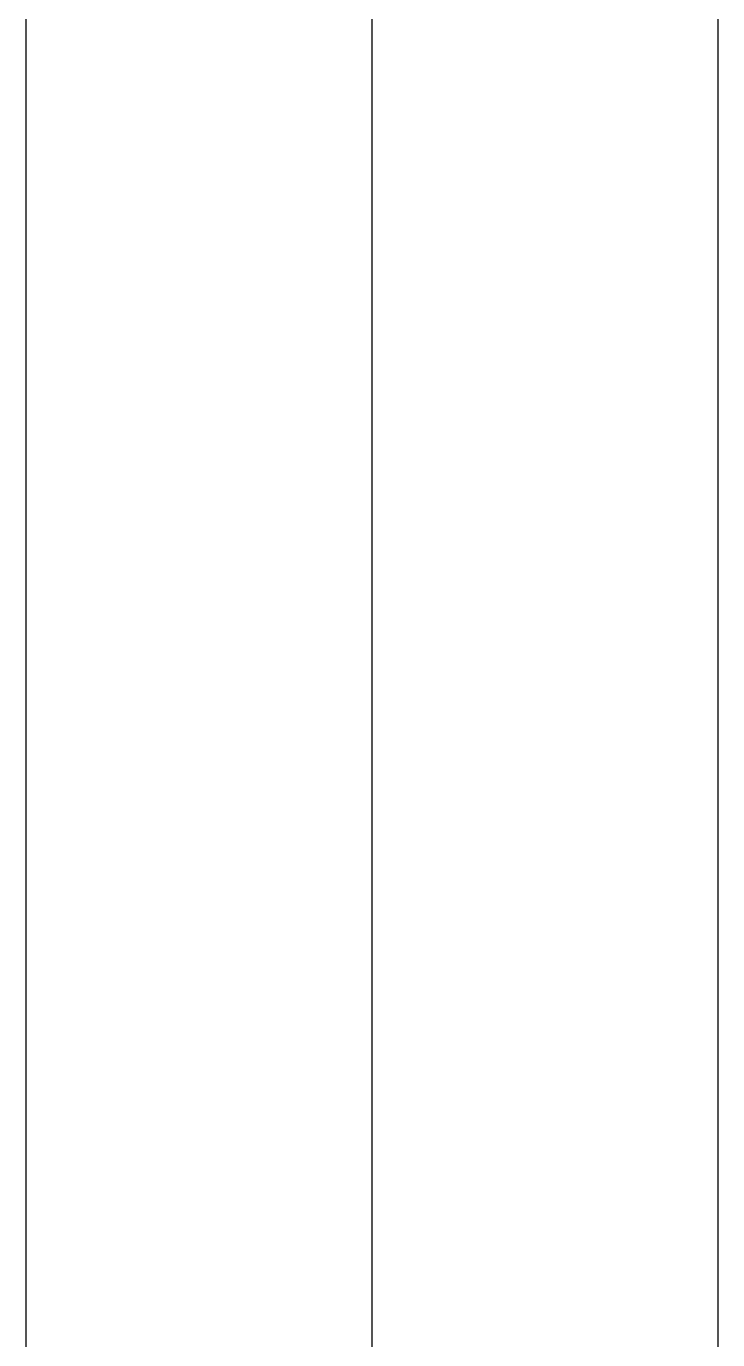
# Model space of a CAD drawing. Extents: x 1 to 47.7, y 0.2 to 33.5.
# Drawn here: x 19.949 to 21.378, y 8.83 to 11.542 of the extents above; entities that cross this region are included whole.
import ezdxf

# ---------------------------------------------------------------- set-up
doc = ezdxf.new("R2010")
doc.units = 0
doc.header["$MEASUREMENT"] = 0
for name, color, linetype in [('3_1__VERTICAL_RACK__V', 7, 'CONTINUOUS'), ('3_2__VERTICAL_PANEL__4', 7, 'CONTINUOUS'), ('6_0____DWG', 7, 'CONTINUOUS')]:
    doc.layers.add(name, color=color, linetype=linetype)

msp = doc.modelspace()

# ---------------------------------------------------------------- linework, layer by layer
at = {"layer": '3_1__VERTICAL_RACK__V'}
msp.add_lwpolyline([(20.6627, 11.9108), (20.6627, 11.5058), (20.6627, 11.1), (20.6627, 10.6942), (20.6627, 10.2892), (20.6627, 9.8857), (20.6627, 9.6849), (20.6627, 9.4847), (20.6627, 9.2853), (20.6627, 9.0868), (20.6627, 8.8893), (20.6627, 8.6929)], dxfattribs=at)
at = {"layer": '3_2__VERTICAL_PANEL__4'}
msp.add_lwpolyline([(19.9491, 8.6111), (19.9491, 8.8334), (19.9491, 9.0569), (19.9491, 9.2814), (19.9491, 9.5068), (19.9491, 9.7329), (19.9491, 9.9597), (19.9491, 10.1871), (19.9491, 10.6431), (19.9491, 11.1), (19.9491, 11.5569)], dxfattribs=at)
at = {"layer": '6_0____DWG'}
msp.add_lwpolyline([(21.3776, 11.7009), (21.3776, 11.1379), (21.3776, 10.5749), (21.3776, 10.2948), (21.3776, 10.0163), (21.3776, 9.7401), (21.3776, 9.4666), (21.3776, 9.331), (21.3776, 9.1963), (21.3776, 9.0626), (21.3776, 8.93), (21.3776, 8.7984)], dxfattribs=at)

doc.saveas('drawing.dxf')
